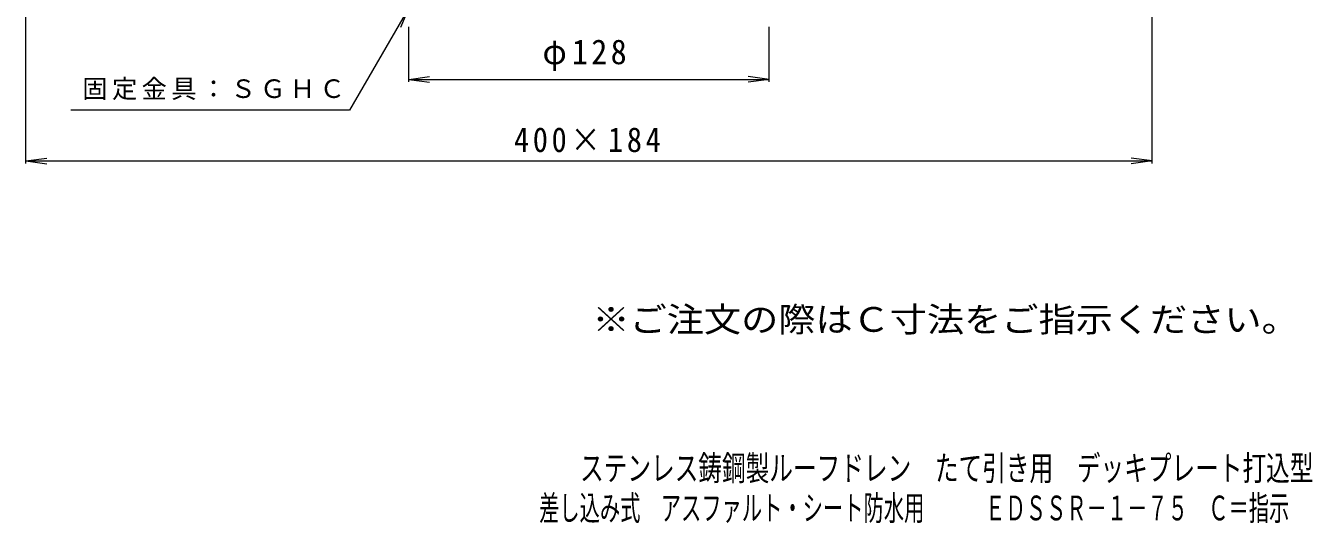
# Model space of a CAD drawing. Units: millimetres, scale not verified. Extents: x -260 to 225, y -347 to 394.
# Drawn here: x -232.1 to 224.8, y -346.6 to -170.1 of the extents above; entities that cross this region are included whole.
import ezdxf
from ezdxf.enums import TextEntityAlignment as Align

# ---------------------------------------------------------------- set-up
doc = ezdxf.new("R2010")
doc.units = ezdxf.units.MM
doc.header["$LTSCALE"] = 3
doc.layers.add('0-4_その他', color=7, linetype='Continuous', lineweight=9)
doc.layers.add('0-5_寸法', color=7, linetype='Continuous', lineweight=9)
doc.layers.add('F-4_F-4ﾚｲﾔ', color=3, linetype='Continuous')
doc.layers.add('F-5_F-5ﾚｲﾔ', color=2, linetype='Continuous')
doc.styles.add('ＭＳ ゴシック', font='')
doc.styles.get('ＭＳ ゴシック').set_extended_font_data('MS Gothic')

msp = doc.modelspace()

# ---------------------------------------------------------------- linework, layer by layer
at = {"layer": '0-4_その他'}
for p, q in [((-232.1, -218.921), (-232.1, -87.648)), ((167.9, -218.921), (167.9, -87.648)), ((31.9, -190.004), (31.9, -170.479)), ((-96.1, -189.104), (-88.664, -188.125)), ((-96.1, -189.104), (31.9, -189.104)), ((-96.1, -189.104), (-88.664, -190.083)), ((31.9, -189.104), (24.464, -188.125)), ((31.9, -189.104), (24.464, -190.083)), ((-232.1, -218.021), (-224.664, -217.042)), ((-232.1, -218.021), (167.9, -218.021)), ((-232.1, -218.021), (-224.664, -219)), ((167.9, -218.021), (160.464, -217.042)), ((167.9, -218.021), (160.464, -219))]:
    msp.add_line(p, q, dxfattribs=at)
at = {"layer": '0-5_寸法'}
for p, q in [((-96.1, -163.695), (-117.103, -200.074)), ((-96.1, -163.695), (-98.97, -170.624)), ((-96.1, -190.004), (-96.1, -170.479)), ((-117.103, -200.074), (-216.067, -200.074))]:
    msp.add_line(p, q, dxfattribs=at)

# ---------------------------------------------------------------- texts
at = {"layer": '0-4_その他', "color": 2, "char_height": 8.798, "attachment_point": 7, "style": 'ＭＳ ゴシック'}
for s, insert in [('\\T1.21;\\W0.95;φ128', (-48.6, -186.104)), ('\\T1.24;\\W0.9;400×184', (-58.725, -215.021))]:
    msp.add_mtext(s, dxfattribs=dict(at, insert=insert))
at = {"layer": '0-5_寸法', "insert": (-212.023, -196.454), "char_height": 6.598, "attachment_point": 7, "style": 'ＭＳ ゴシック'}
msp.add_mtext('\\T1.17;固定金具：ＳＧＨＣ', dxfattribs=at)
at = {"layer": 'F-4_F-4ﾚｲﾔ', "style": 'ＭＳ ゴシック'}
for s, width, p in [('ステンレス鋳鋼製ルーフドレン\u3000たて引き用\u3000デッキプレート打込型', 0.7, (-35.251, -334.065)), ('差し込み式\u3000アスファルト・シート防水用\u3000\u3000\u3000ＥＤＳＳＲ－１－７５\u3000Ｃ＝指示', 0.6, (-49.805, -348.209))]:
    msp.add_text(s, height=8.798, dxfattribs=dict(at, width=width)).set_placement(p, align=Align.BOTTOM_LEFT)
at = {"layer": 'F-5_F-5ﾚｲﾔ', "style": 'ＭＳ ゴシック', "width": 1.1}
msp.add_text('※ご注文の際はＣ寸法をご指示ください。', height=8.798, dxfattribs=at).set_placement((-30.854, -281.315), align=Align.BOTTOM_LEFT)

doc.saveas('drawing.dxf')
